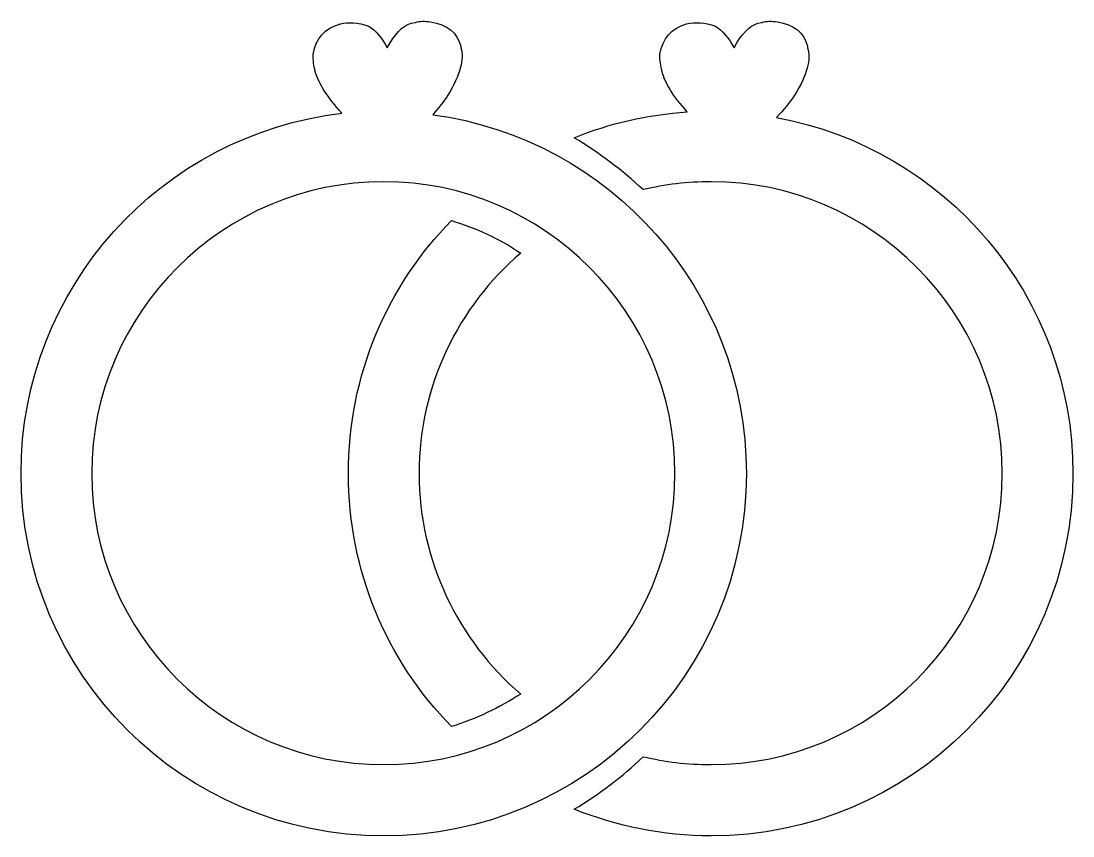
# Model space of a CAD drawing. Header units: centimetres. Extents: x -13.5 to 13.5, y -10.5 to 10.5.
import ezdxf

# ---------------------------------------------------------------- set-up
doc = ezdxf.new("R2010")
doc.units = ezdxf.units.CM
doc.header["$MEASUREMENT"] = 0
doc.layers.add('Layer 1', color=7, linetype='Continuous')

msp = doc.modelspace()

# ---------------------------------------------------------------- linework, layer by layer
at = {"layer": 'Layer 1'}
for points, knots in [([(5.12039, -1.1541), (5.12039, 3.56792), (1.6018, 7.45671), (-2.93501, 8.06779), (-2.93501, 8.06779), (-2.78682, 8.23456), (-2.65722, 8.40109), (-2.5462, 8.56785), (-2.5462, 8.56785), (-2.23124, 9.08625), (-2.12022, 9.49365), (-2.2129, 9.79001), (-2.2129, 9.79001), (-2.2129, 9.79001), (-2.21291, 9.82696), (-2.21291, 9.82696), (-2.21291, 9.82696), (-2.30536, 10.17883), (-2.56481, 10.38253), (-2.99052, 10.45662), (-2.99052, 10.45662), (-3.13871, 10.47522), (-3.26831, 10.47522), (-3.37959, 10.43805), (-3.37959, 10.43805), (-3.37959, 10.43805), (-3.49061, 10.41945), (-3.49061, 10.41945), (-3.49061, 10.41945), (-3.71289, 10.3456), (-3.91659, 10.1419), (-4.10169, 9.79003), (-4.10169, 9.79003), (-4.10169, 9.79003), (-4.10169, 9.79003), (-4.10169, 9.79003), (-4.10169, 9.79003), (-4.24988, 10.04922), (-4.39805, 10.23434), (-4.58318, 10.3456), (-4.58318, 10.3456), (-4.86097, 10.43805), (-5.10158, 10.45662), (-5.30528, 10.40111), (-5.30528, 10.40111), (-5.71266, 10.28983), (-5.93494, 10.03064), (-6.00905, 9.62326), (-6.00905, 9.62326), (-6.00905, 9.45673), (-5.99045, 9.32714), (-5.95354, 9.17895), (-5.95354, 9.17895), (-5.86086, 8.86399), (-5.63858, 8.51209), (-5.26837, 8.10472), (-5.26837, 8.10472), (-9.89781, 7.56773), (-13.50882, 3.62343), (-13.50882, -1.1541), (-13.50882, -1.1541), (-13.50882, -6.30199), (-9.34221, -10.46884), (-4.19435, -10.46884), (-4.19435, -10.46884), (0.95381, -10.46884), (5.12039, -6.30202), (5.12039, -1.1541)], [0, 0, 0, 0, 0.05555556, 0.05555556, 0.05555556, 0.05555556, 0.11111111, 0.11111111, 0.11111111, 0.11111111, 0.16666667, 0.16666667, 0.16666667, 0.16666667, 0.22222222, 0.22222222, 0.22222222, 0.22222222, 0.27777778, 0.27777778, 0.27777778, 0.27777778, 0.33333333, 0.33333333, 0.33333333, 0.33333333, 0.38888889, 0.38888889, 0.38888889, 0.38888889, 0.44444444, 0.44444444, 0.44444444, 0.44444444, 0.5, 0.5, 0.5, 0.5, 0.55555556, 0.55555556, 0.55555556, 0.55555556, 0.61111111, 0.61111111, 0.61111111, 0.61111111, 0.66666667, 0.66666667, 0.66666667, 0.66666667, 0.72222222, 0.72222222, 0.72222222, 0.72222222, 0.77777778, 0.77777778, 0.77777778, 0.77777778, 0.83333333, 0.83333333, 0.83333333, 0.83333333, 0.88888889, 0.88888889, 0.88888889, 0.88888889, 1, 1, 1, 1]), ([(5.898, 7.99371), (6.08337, 8.19741), (6.2313, 8.38252), (6.36089, 8.56788), (6.36089, 8.56788), (6.67585, 9.08628), (6.7869, 9.49368), (6.69421, 9.79004), (6.69421, 9.79004), (6.69421, 9.79004), (6.69421, 9.82696), (6.69421, 9.82696), (6.69421, 9.82696), (6.60176, 10.17883), (6.34258, 10.38253), (5.91657, 10.45662), (5.91657, 10.45662), (5.76838, 10.47522), (5.63878, 10.47522), (5.52779, 10.43805), (5.52779, 10.43805), (5.52779, 10.43805), (5.41651, 10.41945), (5.41651, 10.41945), (5.41651, 10.41945), (5.19426, 10.3456), (4.9908, 10.1419), (4.80543, 9.79003), (4.80543, 9.79003), (4.80543, 9.79003), (4.80543, 9.79003), (4.80543, 9.79003), (4.80543, 9.79003), (4.65724, 10.04923), (4.50931, 10.23436), (4.32394, 10.34562), (4.32394, 10.34562), (4.04615, 10.43804), (3.80554, 10.45664), (3.58327, 10.40113), (3.58327, 10.40113), (3.19446, 10.28985), (2.97219, 10.03066), (2.8981, 9.62328), (2.8981, 9.62328), (2.8981, 9.45675), (2.91667, 9.32716), (2.95385, 9.17897), (2.95385, 9.17897), (3.0277, 8.88258), (3.24997, 8.53071), (3.60184, 8.14191), (3.60184, 8.14191), (2.58338, 8.06783), (1.6018, 7.84555), (0.6946, 7.47532), (0.6946, 7.47532), (1.34262, 7.08625), (1.93513, 6.64194), (2.47212, 6.14187), (2.47212, 6.14187), (3.02769, 6.27146), (3.60184, 6.34557), (4.21295, 6.34557), (4.21295, 6.34557), (8.34236, 6.34557), (11.69418, 2.97544), (11.69418, -1.1541), (11.69418, -1.1541), (11.69418, -5.28377), (8.34236, -8.63533), (4.21295, -8.63533), (4.21295, -8.63533), (3.60184, -8.63533), (3.0277, -8.56148), (2.47212, -8.43192), (2.47212, -8.43192), (1.93512, -8.95032), (1.34261, -9.39437), (0.6946, -9.78368), (0.6946, -9.78368), (1.78717, -10.20969), (2.97219, -10.46885), (4.21295, -10.46885), (4.21295, -10.46885), (9.34251, -10.46885), (13.50885, -6.30203), (13.50885, -1.15411), (13.50885, -1.15411), (13.50882, 3.40139), (10.23108, 7.1975), (5.898, 7.99371)], [0, 0, 0, 0, 0.04166667, 0.04166667, 0.04166667, 0.04166667, 0.08333333, 0.08333333, 0.08333333, 0.08333333, 0.125, 0.125, 0.125, 0.125, 0.16666667, 0.16666667, 0.16666667, 0.16666667, 0.20833333, 0.20833333, 0.20833333, 0.20833333, 0.25, 0.25, 0.25, 0.25, 0.29166667, 0.29166667, 0.29166667, 0.29166667, 0.33333333, 0.33333333, 0.33333333, 0.33333333, 0.375, 0.375, 0.375, 0.375, 0.41666667, 0.41666667, 0.41666667, 0.41666667, 0.45833333, 0.45833333, 0.45833333, 0.45833333, 0.5, 0.5, 0.5, 0.5, 0.54166667, 0.54166667, 0.54166667, 0.54166667, 0.58333333, 0.58333333, 0.58333333, 0.58333333, 0.625, 0.625, 0.625, 0.625, 0.66666667, 0.66666667, 0.66666667, 0.66666667, 0.70833333, 0.70833333, 0.70833333, 0.70833333, 0.75, 0.75, 0.75, 0.75, 0.79166667, 0.79166667, 0.79166667, 0.79166667, 0.83333333, 0.83333333, 0.83333333, 0.83333333, 0.875, 0.875, 0.875, 0.875, 0.91666667, 0.91666667, 0.91666667, 0.91666667, 1, 1, 1, 1]), ([(-4.19435, -8.63533), (-4.19435, -8.63533), (-4.19435, -8.63533), (-4.19435, -8.63533), (-4.19435, -8.63533), (-8.32378, -8.63533), (-11.69391, -5.28377), (-11.69391, -1.1541), (-11.69391, -1.1541), (-11.69391, 2.97544), (-8.32378, 6.34557), (-4.19435, 6.34557), (-4.19435, 6.34557), (-0.06468, 6.34557), (3.28688, 2.97544), (3.28688, -1.1541), (3.28688, -1.1541), (3.28688, -5.2838), (-0.06468, -8.63533), (-4.19435, -8.63533)], [0, 0, 0, 0, 0.16666667, 0.16666667, 0.16666667, 0.16666667, 0.33333333, 0.33333333, 0.33333333, 0.33333333, 0.5, 0.5, 0.5, 0.5, 0.66666667, 0.66666667, 0.66666667, 0.66666667, 1, 1, 1, 1]), ([(-0.67576, 4.5123), (-1.23133, 4.88277), (-1.82384, 5.16056), (-2.4535, 5.34566), (-2.4535, 5.34566), (-4.10164, 3.66058), (-5.10153, 1.38278), (-5.10153, -1.15412), (-5.10153, -1.15412), (-5.10153, -3.67282), (-4.10164, -5.96898), (-2.4535, -7.65379), (-2.4535, -7.65379), (-1.82384, -7.46893), (-1.23134, -7.17257), (-0.67576, -6.82043), (-0.67576, -6.82043), (-2.26839, -5.45005), (-3.28688, -3.4131), (-3.28688, -1.15411), (-3.28688, -1.15411), (-3.28688, 1.12357), (-2.26842, 3.14194), (-0.67576, 4.5123)], [0, 0, 0, 0, 0.14285714, 0.14285714, 0.14285714, 0.14285714, 0.28571429, 0.28571429, 0.28571429, 0.28571429, 0.42857143, 0.42857143, 0.42857143, 0.42857143, 0.57142857, 0.57142857, 0.57142857, 0.57142857, 0.71428571, 0.71428571, 0.71428571, 0.71428571, 1, 1, 1, 1])]:
    msp.add_open_spline(points, degree=3, knots=knots, dxfattribs=at)

doc.saveas('drawing.dxf')
